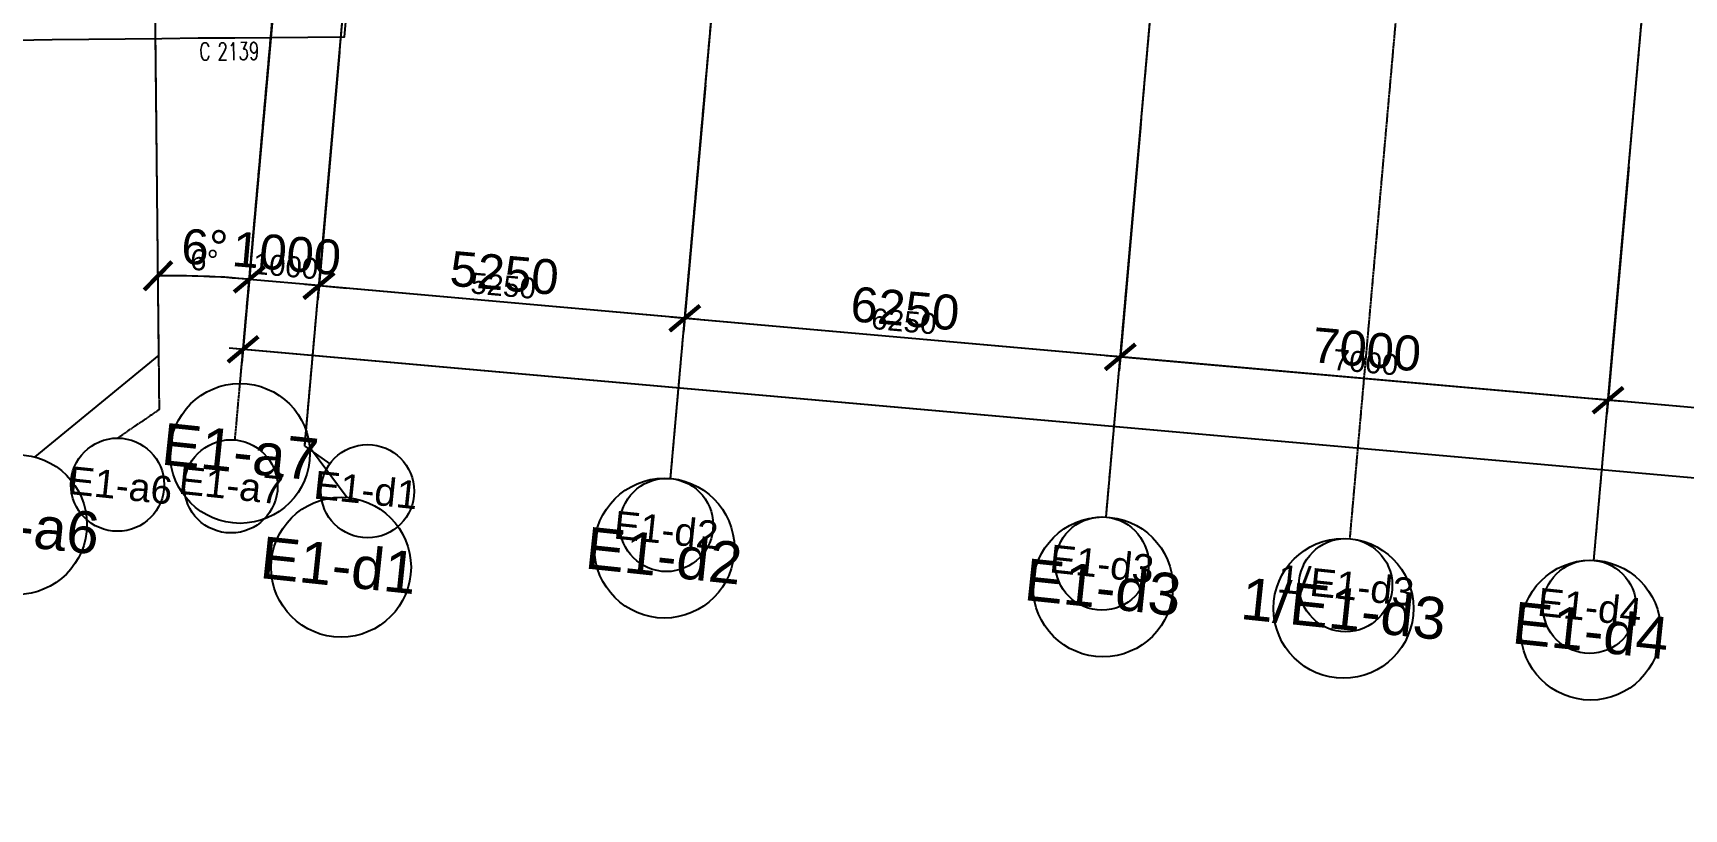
# Model space of a CAD drawing. Header units: millimetres. Extents: x -39175 to 150737, y -15023 to 140542.
# Drawn here: x 62899 to 86498, y -11052 to 46 of the extents above; entities that cross this region are included whole.
import ezdxf
from ezdxf.enums import TextEntityAlignment as Align

# ---------------------------------------------------------------- set-up
doc = ezdxf.new("R2010")
doc.units = ezdxf.units.MM
doc.header["$LTSCALE"] = 10
doc.linetypes.add('E-RG-1F$0$$0$DOTE', pattern=[2.42, 2, -0.2, 0.02, -0.2])
for name, color, linetype in [('A—文字索引', 40, 'Continuous'), ('A—轴线、尺寸', 1, 'Continuous'), ('A—门窗', 135, 'Continuous'), ('E1-RI-5F$0$A-SYMB-DOOR', 13, 'Continuous'), ('轴线100', 1, 'Continuous')]:
    doc.layers.add(name, color=color, linetype=linetype)
doc.styles.add('ARIAL', font='arial.ttf')
doc.styles.add('E1-RI-5F$0$ECADI-TXT', font='simplex.shx', dxfattribs={"bigfont": 'hztxt.shx'})
doc.styles.add('E1-RI-5F$0$Standard', font='arial.ttf')
doc.dimstyles.new('200', dxfattribs={"dimscale": 200, "dimtxt": 2.5, "dimasz": 2, "dimexe": 1, "dimexo": 1, "dimgap": 0.8, "dimtad": 1, "dimdec": 0, "dimdsep": 46, "dimtxsty": 'ARIAL', "dimblk1": 'ARCHTICK', "dimblk2": 'ARCHTICK', "dimsah": 1, "dimcen": -0.9, "dimdle": 1, "dimclrd": 256, "dimclre": 256, "dimclrt": 40, "dimaunit": 1, "dimadec": 0, "dimazin": 0, "dimtfac": 0.35, "dimtdec": 0, "dimtix": 1, "dimtmove": 2, "dimatfit": 3, "dimldrblk": 'ARCHTICK', "dimfxl": 0, "dimtvp": 0.8, "dimtolj": 1, "dimtzin": 0, "dimarcsym": 0})
doc.dimstyles.new('副本 100', dxfattribs={"dimscale": 100, "dimtxt": 2.5, "dimasz": 2, "dimexe": 1, "dimexo": 1, "dimgap": 0.8, "dimtad": 1, "dimdec": 0, "dimdsep": 46, "dimtxsty": 'ARIAL', "dimblk1": 'ARCHTICK', "dimblk2": 'ARCHTICK', "dimsah": 1, "dimcen": -0.9, "dimdle": 1, "dimclrd": 256, "dimclre": 256, "dimclrt": 40, "dimaunit": 1, "dimadec": 0, "dimazin": 0, "dimtfac": 0.35, "dimtdec": 0, "dimtix": 1, "dimtmove": 2, "dimatfit": 3, "dimldrblk": 'ARCHTICK', "dimfxl": 0, "dimtvp": 0.8, "dimtolj": 1, "dimtzin": 0, "dimarcsym": 0})

# ---------------------------------------------------------------- blocks, each defined once
blk = doc.blocks.new('E1-RI-5F$0$ECADI-TAG-DOOR')
blk = doc.blocks.new('E1-RI-5F$0$$DDT_AUDIT_GENERATED_(0)')
at = {"style": 'E1-RI-5F$0$Standard'}
blk.add_text('$DDT_AUDIT_GENERATED_(0)', height=1, dxfattribs=at).set_placement((0, 0))
blk = doc.blocks.new('_ArchTick')
at = {"color": 0, "linetype": 'ByBlock', "const_width": 0.15}
blk.add_lwpolyline([(-0.5, -0.5), (0.5, 0.5)], dxfattribs=at)
blk = doc.blocks.new('*D4684')
at = {"layer": 'A—轴线、尺寸', "linetype": 'ByBlock', "lineweight": -2}
for p, q in [((85700, -1968), (85395, -5404)), ((92673, -2586), (92368, -6022)), ((92585, -5841), (85214, -5187))]:
    blk.add_line(p, q, dxfattribs=at)
at = {"layer": 'Defpoints', "color": 0, "linetype": 'ByBlock'}
for p in [(85718, -1769), (92690, -2387), (85413, -5205)]:
    blk.add_point(p, dxfattribs=at)
at = {"layer": 'A—轴线、尺寸', "linetype": 'ByBlock', "lineweight": -2, "xscale": 400, "yscale": 400, "zscale": 400}
for p, rotation in [((85413, -5205), 174.9322288641509), ((92386, -5823), 354.9322288641509)]:
    blk.add_blockref('_ArchTick', p, dxfattribs=dict(at, rotation=rotation))
at = {"layer": 'A—轴线、尺寸', "color": 40, "linetype": 'ByBlock', "insert": (88936, -5100), "char_height": 500, "attachment_point": 5, "rotation": 354.9322, "style": 'ARIAL'}
blk.add_mtext('\\A1;7000', dxfattribs=at)
blk = doc.blocks.new('*D4685')
at = {"layer": 'A—轴线、尺寸', "linetype": 'ByBlock', "lineweight": -2}
for p, q in [((78727, -1350), (78423, -4785)), ((85700, -1968), (85395, -5404)), ((85612, -5222), (78241, -4569))]:
    blk.add_line(p, q, dxfattribs=at)
at = {"layer": 'Defpoints', "color": 0, "linetype": 'ByBlock'}
for p in [(78745, -1150), (85718, -1769), (78440, -4586)]:
    blk.add_point(p, dxfattribs=at)
at = {"layer": 'A—轴线、尺寸', "linetype": 'ByBlock', "lineweight": -2, "xscale": 400, "yscale": 400, "zscale": 400}
for p, rotation in [((78440, -4586), 174.9322288641509), ((85413, -5205), 354.9322288641509)]:
    blk.add_blockref('_ArchTick', p, dxfattribs=dict(at, rotation=rotation))
at = {"layer": 'A—轴线、尺寸', "color": 40, "linetype": 'ByBlock', "insert": (81963, -4482), "char_height": 500, "attachment_point": 5, "rotation": 354.9322, "style": 'ARIAL'}
blk.add_mtext('\\A1;7000', dxfattribs=at)
blk = doc.blocks.new('*D4686')
at = {"layer": 'A—轴线、尺寸', "linetype": 'ByBlock', "lineweight": -2}
for p, q in [((72502, -798), (72197, -4233)), ((78727, -1350), (78423, -4785)), ((78640, -4604), (72016, -4017))]:
    blk.add_line(p, q, dxfattribs=at)
at = {"layer": 'Defpoints', "color": 0, "linetype": 'ByBlock'}
for p in [(72520, -598), (78745, -1150), (72215, -4034)]:
    blk.add_point(p, dxfattribs=at)
at = {"layer": 'A—轴线、尺寸', "linetype": 'ByBlock', "lineweight": -2, "xscale": 400, "yscale": 400, "zscale": 400}
for p, rotation in [((72215, -4034), 174.9322288641509), ((78440, -4586), 354.9322288641509)]:
    blk.add_blockref('_ArchTick', p, dxfattribs=dict(at, rotation=rotation))
at = {"layer": 'A—轴线、尺寸', "color": 40, "linetype": 'ByBlock', "insert": (75364, -3897), "char_height": 500, "attachment_point": 5, "rotation": 354.9322, "style": 'ARIAL'}
blk.add_mtext('\\A1;6250', dxfattribs=at)
blk = doc.blocks.new('*D4687')
at = {"layer": 'A—轴线、尺寸', "linetype": 'ByBlock', "lineweight": -2}
for p, q in [((67272, -334), (66968, -3770)), ((72502, -798), (72197, -4233)), ((72414, -4052), (66786, -3553))]:
    blk.add_line(p, q, dxfattribs=at)
at = {"layer": 'Defpoints', "color": 0, "linetype": 'ByBlock'}
for p in [(67290, -135), (72520, -598), (66985, -3570)]:
    blk.add_point(p, dxfattribs=at)
at = {"layer": 'A—轴线、尺寸', "linetype": 'ByBlock', "lineweight": -2, "xscale": 400, "yscale": 400, "zscale": 400}
for p, rotation in [((66985, -3570), 174.9322288641509), ((72215, -4034), 354.9322288641509)]:
    blk.add_blockref('_ArchTick', p, dxfattribs=dict(at, rotation=rotation))
at = {"layer": 'A—轴线、尺寸', "color": 40, "linetype": 'ByBlock', "insert": (69637, -3389), "char_height": 500, "attachment_point": 5, "rotation": 354.9322, "style": 'ARIAL'}
blk.add_mtext('\\A1;5250', dxfattribs=at)
blk = doc.blocks.new('*D4688')
at = {"layer": 'A—轴线、尺寸', "linetype": 'ByBlock', "lineweight": -2}
for p, q in [((66276, -246), (65972, -3676)), ((67272, -334), (66968, -3765)), ((65990, -3477), (65591, -3442)), ((66986, -3566), (65990, -3477)), ((66986, -3566), (67384, -3601))]:
    blk.add_line(p, q, dxfattribs=at)
at = {"layer": 'Defpoints', "color": 0, "linetype": 'ByBlock'}
for p in [(66294, -46), (67290, -135), (65990, -3477)]:
    blk.add_point(p, dxfattribs=at)
at = {"layer": 'A—轴线、尺寸', "linetype": 'ByBlock', "lineweight": -2, "xscale": 400, "yscale": 400, "zscale": 400}
for p, rotation in [((65990, -3477), 354.9322288641509), ((66986, -3566), 174.9322288641509)]:
    blk.add_blockref('_ArchTick', p, dxfattribs=dict(at, rotation=rotation))
at = {"layer": 'A—轴线、尺寸', "color": 40, "linetype": 'ByBlock', "insert": (66525, -3108), "char_height": 500, "attachment_point": 5, "rotation": 354.9322, "style": 'ARIAL'}
blk.add_mtext('\\A1;1000', dxfattribs=at)
blk = doc.blocks.new('*D4689')
at = {"layer": 'A—轴线、尺寸', "linetype": 'ByBlock', "lineweight": -2}
for p, q in [((66329, 347), (65883, -4677)), ((137918, -10865), (65702, -4461)), ((138147, -6022), (137701, -11046))]:
    blk.add_line(p, q, dxfattribs=at)
at = {"layer": 'Defpoints', "color": 0, "linetype": 'ByBlock'}
for p in [(66347, 546), (65901, -4478), (138165, -5823)]:
    blk.add_point(p, dxfattribs=at)
at = {"layer": 'A—轴线、尺寸', "linetype": 'ByBlock', "lineweight": -2, "xscale": 400, "yscale": 400, "zscale": 400}
for p, rotation in [((65901, -4478), 174.9322288641509), ((137719, -10847), 354.9322288641509)]:
    blk.add_blockref('_ArchTick', p, dxfattribs=dict(at, rotation=rotation))
at = {"layer": 'A—轴线、尺寸', "color": 40, "linetype": 'ByBlock', "insert": (101847, -7249), "char_height": 500, "attachment_point": 5, "rotation": 354.9322, "style": 'ARIAL'}
blk.add_mtext('\\A1;72100', dxfattribs=at)
blk = doc.blocks.new('*D4738')
at = {"layer": 'A—轴线、尺寸', "linetype": 'ByBlock', "lineweight": -2}
blk.add_arc((64824, -16618), 13193, 84.9322, 90.6028, dxfattribs=at)
at = {"layer": 'Defpoints', "color": 0, "linetype": 'ByBlock'}
for p in [(64402, 23565), (68388, 23561), (65556, -3446), (64710, -5731), (65786, -5773)]:
    blk.add_point(p, dxfattribs=at)
at = {"layer": 'A—轴线、尺寸', "linetype": 'ByBlock', "lineweight": -2, "xscale": 400, "yscale": 400, "zscale": 400}
for p, rotation in [((64686, -3426), 180.6028049633474), ((65990, -3477), 354.9322288702155)]:
    blk.add_blockref('_ArchTick', p, dxfattribs=dict(at, rotation=rotation))
at = {"layer": 'A—轴线、尺寸', "color": 40, "linetype": 'ByBlock', "insert": (65355, -3021), "char_height": 500, "attachment_point": 5, "rotation": 357.7675, "style": 'ARIAL'}
blk.add_mtext('\\A1;6°', dxfattribs=at)
blk = doc.blocks.new('*D4765')
at = {"layer": 'Defpoints', "color": 0}
for p in [(-169696, 1257), (-162724, 638), (-170001, -2179)]:
    blk.add_point(p, dxfattribs=at)
at = {"layer": '轴线100', "lineweight": -2}
for p, q in [((-169705, 1157), (-170010, -2279)), ((-162732, 539), (-163037, -2897)), ((-162929, -2806), (-170101, -2170))]:
    blk.add_line(p, q, dxfattribs=at)
at = {"layer": '轴线100', "lineweight": -2, "xscale": 200, "yscale": 200, "zscale": 200}
for p, rotation in [((-170001, -2179), 174.9322288768529), ((-163028, -2797), 354.9322288768529)]:
    blk.add_blockref('_ArchTick', p, dxfattribs=dict(at, rotation=rotation))
at = {"layer": '轴线100', "color": 40, "insert": (-166494, -2256), "char_height": 300, "attachment_point": 5, "rotation": 354.9322, "style": 'ARIAL'}
blk.add_mtext('\\A1;7000', dxfattribs=at)
blk = doc.blocks.new('*D4766')
at = {"layer": 'Defpoints', "color": 0}
for p in [(-176669, 1875), (-169696, 1257), (-176974, -1561)]:
    blk.add_point(p, dxfattribs=at)
at = {"layer": '轴线100', "lineweight": -2}
for p, q in [((-176678, 1775), (-176982, -1660)), ((-169705, 1157), (-170010, -2279)), ((-169901, -2188), (-177073, -1552))]:
    blk.add_line(p, q, dxfattribs=at)
at = {"layer": '轴线100', "lineweight": -2, "xscale": 200, "yscale": 200, "zscale": 200}
for p, rotation in [((-176974, -1561), 174.9322288768529), ((-170001, -2179), 354.9322288768529)]:
    blk.add_blockref('_ArchTick', p, dxfattribs=dict(at, rotation=rotation))
at = {"layer": '轴线100', "color": 40, "insert": (-173467, -1638), "char_height": 300, "attachment_point": 5, "rotation": 354.9322, "style": 'ARIAL'}
blk.add_mtext('\\A1;7000', dxfattribs=at)
blk = doc.blocks.new('*D4767')
at = {"layer": 'Defpoints', "color": 0}
for p in [(-182894, 2427), (-176669, 1875), (-183199, -1009)]:
    blk.add_point(p, dxfattribs=at)
at = {"layer": '轴线100', "lineweight": -2}
for p, q in [((-182903, 2328), (-183208, -1108)), ((-176678, 1775), (-176982, -1660)), ((-176874, -1570), (-183299, -1000))]:
    blk.add_line(p, q, dxfattribs=at)
at = {"layer": '轴线100', "lineweight": -2, "xscale": 200, "yscale": 200, "zscale": 200}
for p, rotation in [((-183199, -1009), 174.9322288768529), ((-176974, -1561), 354.9322288768529)]:
    blk.add_blockref('_ArchTick', p, dxfattribs=dict(at, rotation=rotation))
at = {"layer": '轴线100', "color": 40, "insert": (-180066, -1052), "char_height": 300, "attachment_point": 5, "rotation": 354.9322, "style": 'ARIAL'}
blk.add_mtext('\\A1;6250', dxfattribs=at)
blk = doc.blocks.new('*D4768')
at = {"layer": 'Defpoints', "color": 0}
for p in [(-188124, 2891), (-182894, 2427), (-188429, -545)]:
    blk.add_point(p, dxfattribs=at)
at = {"layer": '轴线100', "lineweight": -2}
for p, q in [((-188133, 2791), (-188437, -644)), ((-182903, 2328), (-183208, -1108)), ((-183100, -1017), (-188528, -536))]:
    blk.add_line(p, q, dxfattribs=at)
at = {"layer": '轴线100', "lineweight": -2, "xscale": 200, "yscale": 200, "zscale": 200}
for p, rotation in [((-188429, -545), 174.9322288768529), ((-183199, -1009), 354.9322288768529)]:
    blk.add_blockref('_ArchTick', p, dxfattribs=dict(at, rotation=rotation))
at = {"layer": '轴线100', "color": 40, "insert": (-185793, -544), "char_height": 300, "attachment_point": 5, "rotation": 354.9322, "style": 'ARIAL'}
blk.add_mtext('\\A1;5250', dxfattribs=at)
blk = doc.blocks.new('*D4769')
at = {"layer": 'Defpoints', "color": 0}
for p in [(-189120, 2979), (-188124, 2891), (-189424, -452)]:
    blk.add_point(p, dxfattribs=at)
at = {"layer": '轴线100', "lineweight": -2}
for p, q in [((-189129, 2880), (-189433, -551)), ((-188133, 2791), (-188437, -640)), ((-189424, -452), (-189623, -434)), ((-188428, -540), (-189424, -452)), ((-188428, -540), (-188229, -558))]:
    blk.add_line(p, q, dxfattribs=at)
at = {"layer": '轴线100', "lineweight": -2, "xscale": 200, "yscale": 200, "zscale": 200}
for p, rotation in [((-189424, -452), 354.9322288768529), ((-188428, -540), 174.9322288768529)]:
    blk.add_blockref('_ArchTick', p, dxfattribs=dict(at, rotation=rotation))
at = {"layer": '轴线100', "color": 40, "insert": (-188906, -264), "char_height": 300, "attachment_point": 5, "rotation": 354.9322, "style": 'ARIAL'}
blk.add_mtext('\\A1;1000', dxfattribs=at)
blk = doc.blocks.new('*D4770')
at = {"layer": 'Defpoints', "color": 0}
for p in [(-189067, 3572), (-189513, -1453), (-117249, -2797)]:
    blk.add_point(p, dxfattribs=at)
at = {"layer": '轴线100', "lineweight": -2}
for p, q in [((-189076, 3472), (-189522, -1552)), ((-117595, -7830), (-189613, -1444)), ((-117258, -2897), (-117704, -7921))]:
    blk.add_line(p, q, dxfattribs=at)
at = {"layer": '轴线100', "lineweight": -2, "xscale": 200, "yscale": 200, "zscale": 200}
for p, rotation in [((-189513, -1453), 174.9322288768529), ((-117695, -7821), 354.9322288768529)]:
    blk.add_blockref('_ArchTick', p, dxfattribs=dict(at, rotation=rotation))
at = {"layer": '轴线100', "color": 40, "insert": (-153583, -4405), "char_height": 300, "attachment_point": 5, "rotation": 354.9322, "style": 'ARIAL'}
blk.add_mtext('\\A1;72100', dxfattribs=at)
blk = doc.blocks.new('*D4864')
at = {"layer": 'Defpoints', "color": 0}
for p in [(-191012, 26591), (-187027, 26586), (-189858, -420), (-190708, -2312), (-189628, -2748)]:
    blk.add_point(p, dxfattribs=at)
at = {"layer": '轴线100', "lineweight": -2}
blk.add_arc((-190590, -13593), 13193, 84.9322, 90.6028, dxfattribs=at)
at = {"layer": '轴线100', "lineweight": -2, "xscale": 200, "yscale": 200, "zscale": 200}
for p, rotation in [((-190728, -401), 180.6028049633474), ((-189424, -451), 354.9322288702155)]:
    blk.add_blockref('_ArchTick', p, dxfattribs=dict(at, rotation=rotation))
at = {"layer": '轴线100', "color": 40, "insert": (-190067, -177), "char_height": 300, "attachment_point": 5, "rotation": 357.7675, "style": 'ARIAL'}
blk.add_mtext('\\A1;6°', dxfattribs=at)
blk = doc.blocks.new('A$C1C9D1350')
at = {"layer": '轴线100', "linetype": 'E-RG-1F$0$$0$DOTE'}
for p, q in [((-188631.8, -2835.9), (-185056, 37493.2)), ((-183402.3, -3299.6), (-179862.7, 36621.8)), ((-177176.7, -3851.7), (-173637.1, 36069.7)), ((-170204.1, -4470), (-166664.5, 35451.4)), ((-190708.3, -2311.6), (-191012.4, 26591.1)), ((-189627.9, -2747.5), (-187026.5, 26586.3)), ((-173690.4, -4160.9), (-172843.7, 5389)), ((-190708.3, -2311.6), (-191307.5, -2721))]:
    blk.add_line(p, q, dxfattribs=at)
at = {"layer": '轴线100', "linetype": 'ByBlock'}
blk.add_line((-188631.8, -2835.9), (-188273.6, -3091.7), dxfattribs=at)
for centre in [(-191307.5, -3387.7), (-189686.4, -3411.6), (-187733.1, -3482), (-183460.8, -3963.7), (-177235.2, -4515.8), (-173752, -4824.7), (-170265.7, -5133.8)]:
    blk.add_circle(centre, 666.7, dxfattribs=at)
at = {"layer": '轴线100', "color": 40, "style": 'ARIAL'}
for s, p in [('E1-a6', (-191265.5, -3396.9)), ('E1-a7', (-189685.2, -3395)), ('E1-d1', (-187754.4, -3462.9)), ('E1-d2', (-183465.4, -4034.8)), ('E1-d3', (-177235.8, -4518.8)), ('1/E1-d3', (-173749.5, -4828)), ('E1-d4', (-170263.1, -5137.1))]:
    blk.add_text(s, height=400, rotation=354, dxfattribs=at).set_placement(p, align=Align.MIDDLE_CENTER)
at = {"layer": '轴线100'}
dim = blk.add_angular_dim_2l(base=(-189858.3, -420.2), line1=((-190708.3, -2311.6), (-191012.4, 26591.1)), line2=((-189627.9, -2747.5), (-187026.5, 26586.3)), dimstyle='副本 100', override={"dimtxt": 3}, dxfattribs=at)
dim.commit()
dim.dimension.update_dxf_attribs({"geometry": '*D4864', "text_midpoint": (-190066.6, -176.9)})
for base, p1, p2, picture, middle in [((-189513, -1452.6), (-117249.3, -2796.9), (-189067.5, 3572), '*D4770', (-153583.4, -4404.8)), ((-189424.2, -451.6), (-188124, 2890.9), (-189119.9, 2979.3), '*D4769', (-188905.6, -263.5)), ((-188428.7, -544.8), (-182894.5, 2427.2), (-188124, 2890.9), '*D4768', (-185793.3, -544.5)), ((-183199.2, -1008.6), (-176668.9, 1875.1), (-182894.5, 2427.2), '*D4767', (-180065.8, -1052.4)), ((-176973.6, -1560.7), (-169696.3, 1256.8), (-176668.9, 1875.1), '*D4766', (-173466.7, -1637.6)), ((-170001, -2179), (-162723.7, 638.4), (-169696.3, 1256.8), '*D4765', (-166494.1, -2255.9))]:
    dim = blk.add_linear_dim(base=base, p1=p1, p2=p2, angle=354.93223, dimstyle='副本 100', override={"dimtxt": 3}, dxfattribs=at)
    dim.commit()
    dim.dimension.update_dxf_attribs({"geometry": picture, "text_midpoint": middle})

msp = doc.modelspace()

# ---------------------------------------------------------------- linework, layer by layer
at = {"layer": 'A—轴线、尺寸', "linetype": 'E-RG-1F$0$$0$DOTE', "ltscale": 500}
for p, q in [((66782.3, -5861.4), (70358, 34467.7)), ((72011.8, -6325.2), (75551.4, 33596.2)), ((78237.3, -6877.3), (81776.9, 33044.1)), ((85210, -7495.6), (88749.6, 32425.8)), ((64697.6, -4561.4), (64401.6, 23565.5)), ((65853.8, -5010.1), (68387.5, 23560.8)), ((64697.6, -4561.4), (62926.1, -6017.6)), ((66853, -5870.2), (67389.6, -6597.8))]:
    msp.add_line(p, q, dxfattribs=at)
at = {"layer": 'A—轴线、尺寸', "linetype": 'E-RG-1F$0$$0$DOTE'}
msp.add_line((81723.6, -7186.5), (82570.4, 2363.4), dxfattribs=at)
at = {"layer": 'A—轴线、尺寸', "linetype": 'ByBlock'}
for centre in [(65857.7, -5966.7), (62668.7, -6984), (71924, -7321.3), (67301.9, -7594), (78193.4, -7875.4), (81631.3, -8182.2), (85163.8, -8493.5)]:
    msp.add_circle(centre, 1000, dxfattribs=at)
at = {"layer": 'A—轴线、尺寸', "linetype": 'E-RG-1F$0$$0$DOTE', "ltscale": 500}
for radius, end in [(489500, 97.78881), (487500, 98.027565)]:
    msp.add_arc((69775.6, -487204.4), radius, 90.131059, end, dxfattribs=at)
at = {"layer": 'A—门窗'}
msp.add_lwpolyline([(606.3, -4314.7), (734.8, -4921.5, -0.0343521), (67351.1, -10.8), (67609, 2894.8), (67409.5, 2912.4)], format="xyb", dxfattribs=at)

# ---------------------------------------------------------------- block references
msp.add_blockref('E1-RI-5F$0$$DDT_AUDIT_GENERATED_(0)', (67202.4, -4234.9))
at = {"layer": 'E1-RI-5F$0$A-SYMB-DOOR'}
ref = msp.add_blockref('E1-RI-5F$0$ECADI-TAG-DOOR', (65679.2, -1066.3, -333.3), dxfattribs=dict(at, xscale=100.0000000028935, yscale=100.0000000018626, zscale=100.0000000022703, rotation=0.965926051680472))
ref.add_attrib('门窗主编号1', 'C', dxfattribs={"height": 250, "rotation": 0.96593, "style": 'E1-RI-5F$0$ECADI-TXT', "width": 0.7}).set_placement((65437, -341.9, -333.3), align=Align.RIGHT)
ref.add_attrib('门窗主编号2', '2139', (65535.9, -344.4), dxfattribs={"height": 250, "rotation": 0.96593, "style": 'E1-RI-5F$0$ECADI-TXT', "width": 0.7})
at = {"layer": '轴线100'}
msp.add_blockref('A$C1C9D1350', (255414.1, -3026), dxfattribs=at)

# ---------------------------------------------------------------- texts
at = {"layer": 'A—文字索引', "style": 'ARIAL'}
for s, p in [('E1-a7', (65859.6, -5941.8)), ('E1-a6', (62731.6, -6997.9)), ('E1-d2', (71917.1, -7427.9)), ('E1-d1', (67269.9, -7565.4)), ('E1-d3', (78192.6, -7879.9)), ('1/E1-d3', (81635.1, -8187.2)), ('E1-d4', (85167.6, -8498.4))]:
    msp.add_text(s, height=600, rotation=354, dxfattribs=at).set_placement(p, align=Align.MIDDLE_CENTER)

# ---------------------------------------------------------------- dimensions: what is measured, and where the dimension line sits
at = {"layer": 'A—轴线、尺寸', "linetype": 'ByBlock'}
dim = msp.add_angular_dim_2l(base=(65555.7, -3445.7), line1=((64709.9, -5731.1), (64401.6, 23565.5)), line2=((65786.2, -5773.1), (68387.5, 23560.8)), dimstyle='200', dxfattribs=at)
dim.commit()
dim.dimension.update_dxf_attribs({"geometry": '*D4738', "text_midpoint": (65354.5, -3020.5)})
for base, p1, p2, picture, middle in [((65901, -4478.2), (138164.7, -5822.5), (66346.6, 546.4), '*D4689', (101846.8, -7249)), ((65989.9, -3477.2), (67290.1, -134.6), (66294.1, -46.3), '*D4688', (66524.5, -3107.7)), ((66985.4, -3570.4), (72519.6, -598.4), (67290.1, -134.6), '*D4687', (69636.8, -3388.6)), ((72214.9, -4034.2), (78745.1, -1150.5), (72519.6, -598.4), '*D4686', (75364.3, -3896.6)), ((78440.4, -4586.3), (85717.8, -1768.8), (78745.1, -1150.5), '*D4685', (81963.4, -4481.8)), ((85413.1, -5204.6), (92690.4, -2387.2), (85717.8, -1768.8), '*D4684', (88936.1, -5100.1))]:
    dim = msp.add_linear_dim(base=base, p1=p1, p2=p2, angle=354.93223, dimstyle='200', dxfattribs=at)
    dim.commit()
    dim.dimension.update_dxf_attribs({"geometry": picture, "text_midpoint": middle})

doc.saveas('drawing.dxf')
